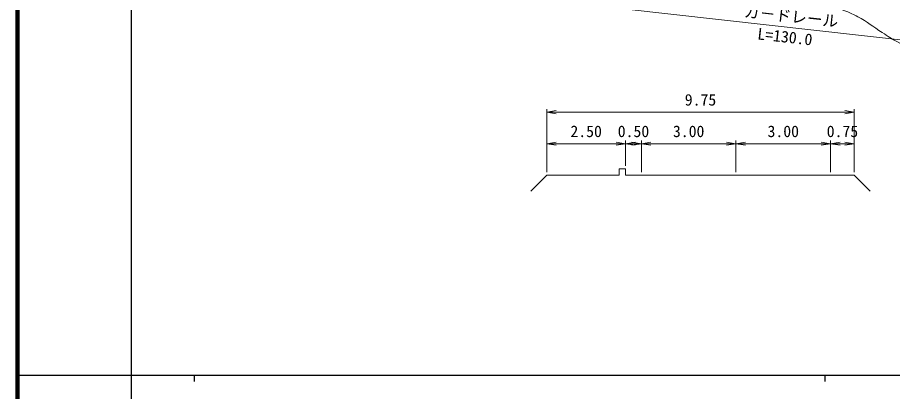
# Model space of a CAD drawing. Units: millimetres at full size, sheet at 1:1000, with parts at other scales. Extents: x 40000 to 680000, y 20000 to 380000.
# Drawn here: x 40000 to 178706, y 202409 to 261732 of the extents above; entities that cross this region are included whole.
import ezdxf
from ezdxf.enums import TextEntityAlignment as Align

# ---------------------------------------------------------------- set-up
doc = ezdxf.new("R2010")
doc.units = ezdxf.units.MM
doc.header["$LTSCALE"] = 1000
for name, color, linetype, lineweight in [('S-BGD', 7, 'Continuous', 13), ('S-TTL', 2, 'Continuous', 140), ('S-TTL-BAND', 7, 'Continuous', 25), ('S-TTL-TXT', 7, 'Continuous', 13)]:
    doc.layers.add(name, color=color, linetype=linetype, lineweight=lineweight)
doc.styles.add('@ＭＳ ゴシック', font='')
doc.styles.add('ＭＳ ゴシック', font='')
doc.styles.get('@ＭＳ ゴシック').set_extended_font_data('@MS Gothic')
doc.styles.get('ＭＳ ゴシック').set_extended_font_data('MS Gothic')

# ---------------------------------------------------------------- blocks, each defined once
blk = doc.blocks.new('open_arrow')
at = {"color": 0, "linetype": 'Continuous', "lineweight": -2}
blk.add_lwpolyline([(7.5, 1.25), (0, 0), (7.5, -1.25)], dxfattribs=at)

msp = doc.modelspace()

# ---------------------------------------------------------------- linework, layer by layer
at = {"layer": 'S-BGD'}
msp.add_line((105526, 266552), (231217, 252411), dxfattribs=at)
msp.add_open_spline([(69467, 271959), (69762, 272322), (69890, 272446), (70208, 272707), (70728, 273135), (71137, 273200), (71741, 273496), (72600, 273917), (73053, 274223), (73953, 274547), (75238, 275009), (76017, 275080), (77326, 275467), (78650, 275858), (79349, 276232), (80699, 276518), (81043, 276591), (81246, 276590), (81597, 276584), (82337, 276571), (82720, 276271), (83459, 276234), (84117, 276200), (84491, 276354), (85145, 276277), (86023, 276174), (86477, 275918), (87336, 275708), (88368, 275455), (88932, 275231), (89986, 275095), (90654, 275008), (91038, 274921), (91709, 274987), (92842, 275098), (93450, 275341), (94566, 275568), (95399, 275738), (95862, 275851), (96698, 276004), (97413, 276136), (97827, 276139), (98538, 276295), (100220, 276665), (101093, 277149), (102781, 277492), (104689, 277880), (105790, 277911), (107717, 278187), (109076, 278381), (109842, 278458), (111193, 278694), (112028, 278840), (112480, 279010), (113319, 279127), (114499, 279291), (115171, 279296), (116360, 279354), (118221, 279446), (119265, 279478), (121128, 279485), (122827, 279491), (123781, 279510), (125476, 279399), (126520, 279331), (127144, 279441), (128140, 279122), (128974, 278856), (129450, 278682), (130185, 278208), (130576, 277956), (130975, 277905), (131111, 277460), (131201, 277164), (131111, 276970), (131022, 276674), (130939, 276396), (130849, 276250), (130680, 276014), (130384, 275601), (130058, 275505), (129767, 275088), (129501, 274709), (129328, 274486), (129221, 274036), (129124, 273627), (129094, 273356), (129235, 272961), (129388, 272531), (129576, 272316), (129916, 272010), (130207, 271748), (130411, 271641), (130772, 271487), (131195, 271306), (131478, 271353), (131930, 271267), (133464, 270977), (134316, 270776), (135858, 270530), (137360, 270291), (138209, 270208), (139711, 269965), (142064, 269585), (143353, 269200), (145710, 268846), (146438, 268737), (146859, 268760), (147578, 268607), (148631, 268382), (149167, 268062), (150194, 267740), (151625, 267290), (152413, 266978), (153877, 266656), (155220, 266361), (156004, 266370), (157364, 266168), (158138, 266053), (158576, 266011), (159342, 265853), (160605, 265592), (161261, 265227), (162525, 264971), (163650, 264743), (164307, 264763), (165429, 264519), (166861, 264207), (167614, 263846), (169016, 263418), (169920, 263142), (170446, 263044), (171332, 262714), (172085, 262434), (172494, 262238), (173203, 261862), (174797, 261015), (175547, 260300), (177076, 259342), (178022, 258748), (178521, 258360), (179513, 257846), (180795, 257182), (181517, 256780), (182898, 256360), (184651, 255826), (185687, 255705), (187506, 255488), (188682, 255348), (189349, 255283), (190533, 255316), (191621, 255347), (192219, 255517), (193303, 255620), (195182, 255799), (196278, 255589), (198122, 255992), (199579, 256311), (200373, 256604), (201763, 257144), (203422, 257788), (204258, 258388), (205952, 258934), (206478, 259104), (206781, 259204), (207332, 259246), (207773, 259280), (208026, 259258), (208465, 259197), (209195, 259096), (209479, 258924), (210246, 258571)], degree=3, knots=[0, 0, 0, 0, 1, 1, 1, 2, 2, 2, 3, 3, 3, 4, 4, 4, 5, 5, 5, 6, 6, 6, 7, 7, 7, 8, 8, 8, 9, 9, 9, 10, 10, 10, 11, 11, 11, 12, 12, 12, 13, 13, 13, 14, 14, 14, 15, 15, 15, 16, 16, 16, 17, 17, 17, 18, 18, 18, 19, 19, 19, 20, 20, 20, 21, 21, 21, 22, 22, 22, 23, 23, 23, 24, 24, 24, 25, 25, 25, 26, 26, 26, 27, 27, 27, 28, 28, 28, 29, 29, 29, 30, 30, 30, 31, 31, 31, 32, 32, 32, 33, 33, 33, 34, 34, 34, 35, 35, 35, 36, 36, 36, 37, 37, 37, 38, 38, 38, 39, 39, 39, 40, 40, 40, 41, 41, 41, 42, 42, 42, 43, 43, 43, 44, 44, 44, 45, 45, 45, 46, 46, 46, 47, 47, 47, 48, 48, 48, 49, 49, 49, 50, 50, 50, 51, 51, 51, 52, 52, 52, 53, 53, 53, 54, 54, 54, 55, 55, 55, 56, 56, 56, 57, 57, 57, 57], dxfattribs=at)
at = {"layer": 'S-TTL'}
msp.add_line((40000, 380000), (40000, 20000), dxfattribs=at)
at = {"layer": 'S-TTL-BAND'}
for p, q in [((58000, 370000), (58000, 20000)), ((40000, 205000), (579000, 205000)), ((68000, 205000), (68000, 204000)), ((168000, 205000), (168000, 204000))]:
    msp.add_line(p, q, dxfattribs=at)
at = {"layer": 'S-TTL-TXT'}
for p, q in [((123892, 237210), (123892, 247210)), ((172642, 237210), (172642, 247210)), ((123892, 246710), (172642, 246710)), ((123892, 237210), (123892, 242210)), ((123892, 241710), (136392, 241710)), ((136392, 238210), (136392, 242210)), ((136392, 241710), (138892, 241710)), ((138892, 237210), (138892, 242210)), ((138892, 241710), (153892, 241710)), ((153892, 237210), (153892, 242210)), ((153892, 241710), (168892, 241710)), ((168892, 237210), (168892, 242210)), ((168892, 241710), (172642, 241710)), ((172642, 237210), (172642, 242210))]:
    msp.add_line(p, q, dxfattribs=at)
msp.add_lwpolyline([(175142, 234210), (172642, 236710), (136392, 236710), (136392, 237710), (135392, 237710), (135392, 236710), (123892, 236710), (121392, 234210)], dxfattribs=at)

# ---------------------------------------------------------------- block references
at = {"layer": 'S-TTL-TXT', "xscale": 200, "yscale": 200}
for p in [(123892, 246710), (123892, 241710), (136392, 241710), (138892, 241710), (153892, 241710), (168892, 241710)]:
    msp.add_blockref('open_arrow', p, dxfattribs=at)
at = {"layer": 'S-TTL-TXT', "xscale": 200, "yscale": 200, "rotation": 180}
for p in [(172642, 246710), (136392, 241710), (138892, 241710), (153892, 241710), (168892, 241710), (172642, 241710)]:
    msp.add_blockref('open_arrow', p, dxfattribs=at)

# ---------------------------------------------------------------- texts
at = {"layer": 'S-BGD'}
for s, style, p in [('ガ－ドレール', 'ＭＳ ゴシック', (162490, 260463)), ('L=130.0', '@ＭＳ ゴシック', (161501, 257229))]:
    msp.add_text(s, height=1833, rotation=353.656, dxfattribs=dict(at, style=style)).set_placement(p, align=Align.BOTTOM_CENTER)
at = {"layer": 'S-TTL-TXT', "style": 'ＭＳ ゴシック'}
for s, p in [('9.75', (148267, 247210)), ('2.50', (130142, 242210)), ('0.50', (137642, 242210)), ('3.00', (146392, 242210)), ('3.00', (161392, 242210)), ('0.75', (170767, 242210))]:
    msp.add_text(s, height=1833, dxfattribs=at).set_placement(p, align=Align.BOTTOM_CENTER)

doc.saveas('drawing.dxf')
